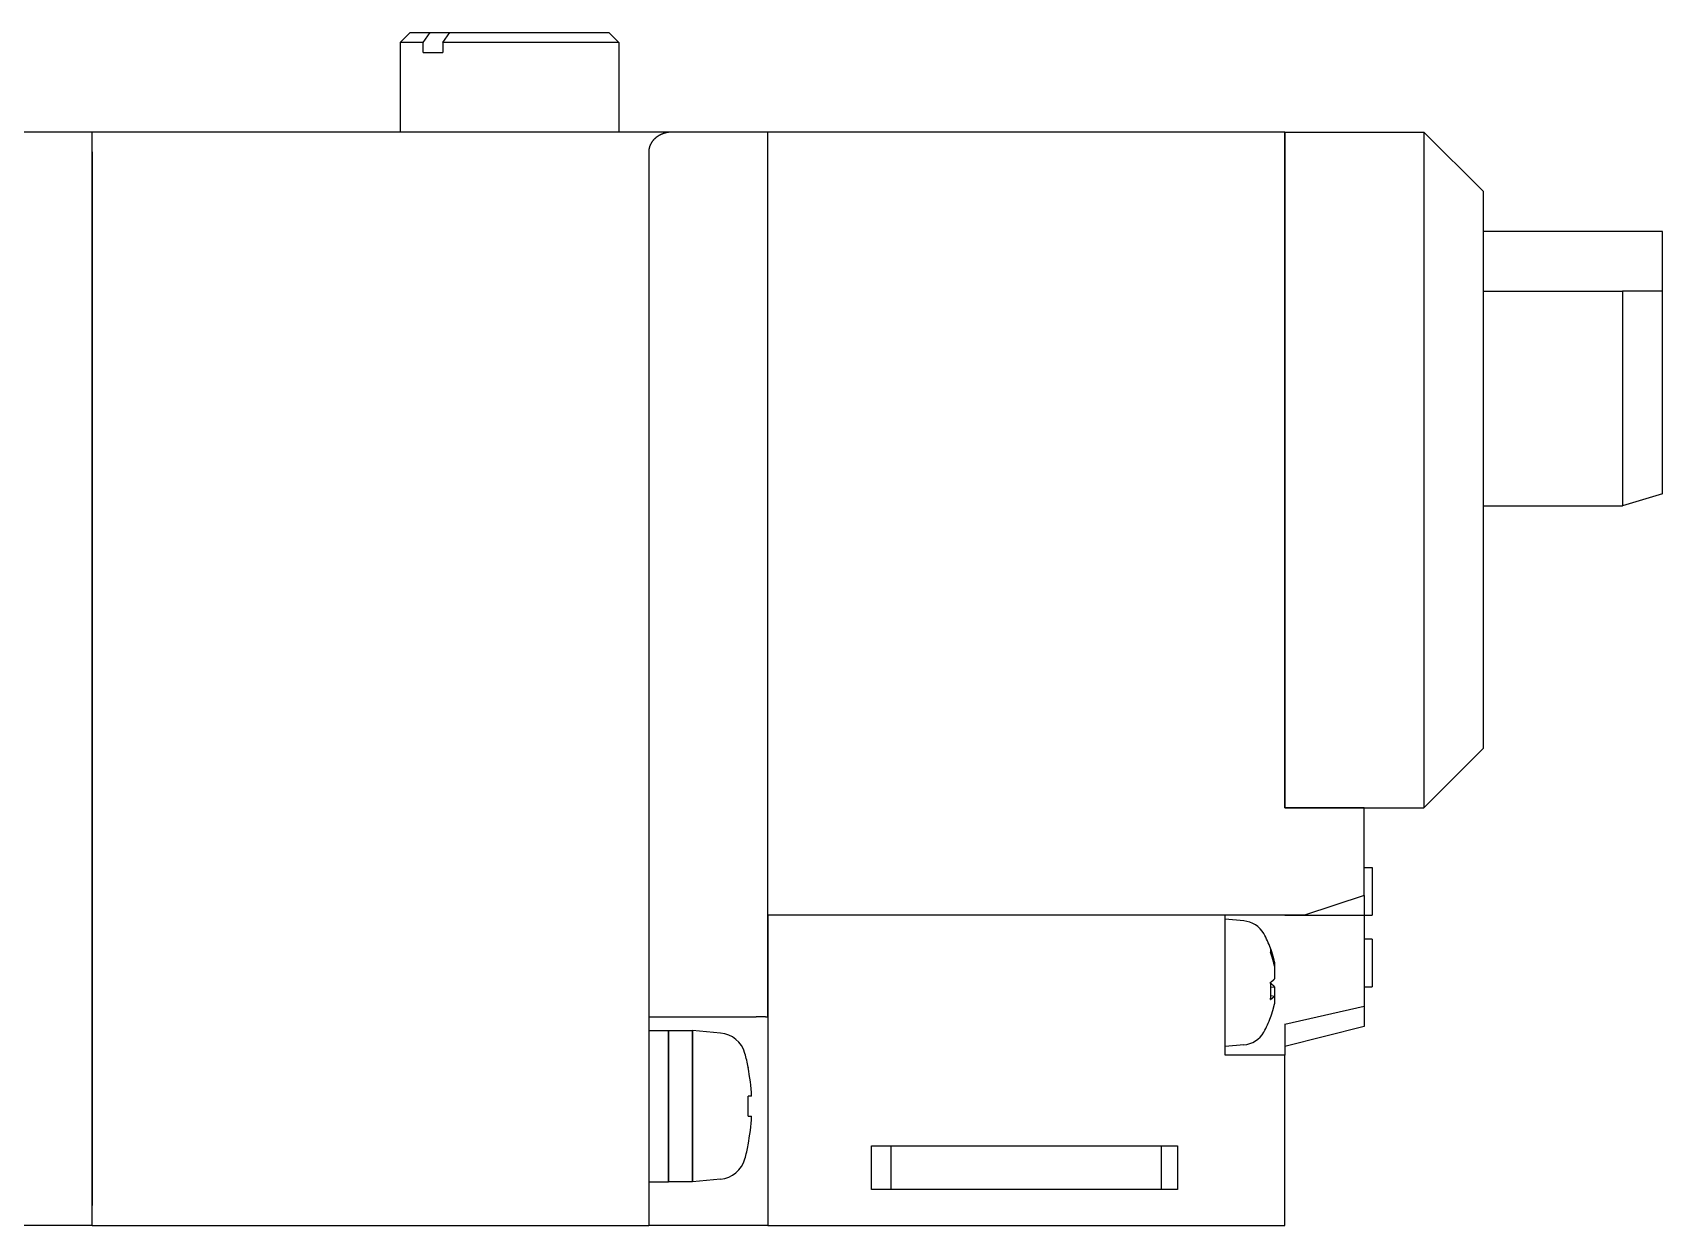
# Model space of a CAD drawing. Extents: x 45 to 224, y 37 to 151.
# Drawn here: x 142.64 to 183.64, y 86.06 to 116.06 of the extents above; entities that cross this region are included whole.
import ezdxf

# ---------------------------------------------------------------- set-up
doc = ezdxf.new("R2010")
doc.units = 0
doc.layers.get('0').update_dxf_attribs({"linetype": 'CONTINUOUS'})

msp = doc.modelspace()

# ---------------------------------------------------------------- linework, layer by layer
at = {"color": 7, "linetype": 'CONTINUOUS'}
for p, q in [((152.137, 116.061), (151.887, 115.811)), ((152.137, 116.061), (152.639, 116.061)), ((152.461, 115.811), (152.639, 116.061)), ((152.639, 116.061), (153.134, 116.061)), ((152.956, 115.811), (153.134, 116.061)), ((153.134, 116.061), (157.137, 116.061)), ((157.137, 116.061), (157.387, 115.811)), ((151.887, 115.811), (151.887, 113.561)), ((152.461, 115.811), (151.887, 115.811)), ((152.461, 115.561), (152.461, 115.811)), ((152.956, 115.811), (152.956, 115.561)), ((157.387, 115.811), (152.956, 115.811)), ((157.387, 115.811), (157.387, 113.561)), ((152.461, 115.561), (152.956, 115.561)), ((144.137, 113.561), (140.137, 113.561)), ((158.737, 113.561), (144.137, 113.561)), ((144.137, 86.061), (144.137, 113.561)), ((161.137, 113.561), (158.737, 113.561)), ((161.137, 91.297), (161.137, 113.561)), ((161.137, 93.861), (161.137, 113.561)), ((174.137, 113.561), (161.137, 113.561)), ((174.137, 113.561), (177.637, 113.561)), ((174.137, 96.561), (174.137, 113.561)), ((174.137, 113.561), (174.137, 96.561)), ((179.137, 112.061), (177.637, 113.561)), ((177.637, 113.561), (177.637, 96.561)), ((144.137, 113.061), (144.137, 86.561)), ((158.137, 113.061), (158.137, 91.311)), ((179.137, 98.061), (179.137, 112.061)), ((183.637, 111.061), (179.137, 111.061)), ((183.637, 109.561), (183.637, 111.061)), ((179.137, 109.561), (182.637, 109.561)), ((182.637, 109.561), (182.637, 104.161)), ((183.637, 109.561), (182.637, 109.561)), ((183.637, 104.461), (183.637, 109.561)), ((179.137, 104.161), (182.637, 104.161)), ((183.637, 104.461), (182.637, 104.161)), ((177.637, 96.561), (179.137, 98.061)), ((176.137, 96.561), (174.137, 96.561)), ((174.137, 96.561), (177.637, 96.561)), ((176.137, 94.361), (176.137, 96.561)), ((176.137, 95.061), (176.337, 95.061)), ((176.337, 95.061), (176.337, 93.861)), ((176.137, 94.361), (174.637, 93.861)), ((176.137, 94.361), (176.137, 93.861)), ((161.137, 93.861), (161.137, 86.061)), ((172.637, 93.861), (161.137, 93.861)), ((174.637, 93.861), (161.137, 93.861)), ((172.637, 90.341), (172.637, 93.861)), ((173.109, 93.72), (172.637, 93.761)), ((174.137, 93.861), (176.137, 93.861)), ((176.137, 93.861), (176.337, 93.861)), ((176.137, 93.861), (176.137, 91.58)), ((176.337, 93.261), (176.137, 93.261)), ((176.337, 93.261), (176.337, 92.061)), ((173.858, 92.675), (173.879, 92.686)), ((173.879, 92.686), (173.879, 92.58)), ((173.879, 92.58), (173.879, 92.262)), ((173.786, 91.841), (173.879, 91.83)), ((173.787, 92.049), (173.879, 92.061)), ((173.879, 92.061), (173.879, 91.83)), ((176.137, 92.061), (176.337, 92.061)), ((173.879, 91.83), (173.879, 91.637)), ((174.138, 91.122), (176.138, 91.574)), ((176.137, 91.58), (176.137, 91.061)), ((158.137, 91.311), (158.137, 86.561)), ((158.137, 91.311), (160.837, 91.311)), ((174.137, 91.127), (174.137, 90.341)), ((176.137, 91.061), (174.137, 90.561)), ((158.137, 90.961), (158.637, 90.961)), ((158.637, 90.961), (159.237, 90.961)), ((158.637, 87.164), (158.637, 90.961)), ((158.637, 90.961), (158.637, 87.161)), ((159.944, 90.899), (159.237, 90.961)), ((159.237, 87.161), (159.237, 90.961)), ((159.237, 90.961), (159.237, 87.164)), ((173.109, 90.603), (172.637, 90.561)), ((174.137, 90.341), (172.637, 90.341)), ((174.137, 86.061), (174.137, 90.341)), ((160.641, 90.038), (160.635, 90.033)), ((160.724, 89.314), (160.635, 89.314)), ((160.635, 88.809), (160.724, 88.809)), ((160.635, 88.09), (160.641, 88.085)), ((163.737, 88.061), (171.437, 88.061)), ((163.737, 86.961), (163.737, 88.061)), ((164.237, 86.961), (164.237, 88.061)), ((171.037, 86.961), (171.037, 88.061)), ((171.437, 88.061), (171.437, 86.961)), ((158.137, 87.161), (158.637, 87.161)), ((158.637, 87.164), (159.237, 87.164)), ((159.944, 87.223), (159.237, 87.161)), ((171.437, 86.961), (163.737, 86.961)), ((158.137, 86.561), (158.137, 86.061)), ((144.137, 86.061), (111.137, 86.061)), ((144.137, 86.061), (158.137, 86.061)), ((161.137, 86.061), (158.137, 86.061)), ((161.137, 86.061), (174.137, 86.061))]:
    msp.add_line(p, q, dxfattribs=at)
for points in [[(158.737, 113.561, 0), (158.73, 113.561, 0), (158.722, 113.561, 0), (158.715, 113.561, 0), (158.708, 113.561, 0), (158.7, 113.56, 0), (158.693, 113.56, 0), (158.686, 113.559, 0), (158.678, 113.559, 0), (158.671, 113.558, 0), (158.664, 113.558, 0), (158.656, 113.557, 0), (158.649, 113.556, 0), (158.642, 113.555, 0), (158.635, 113.554, 0), (158.627, 113.553, 0), (158.62, 113.552, 0), (158.613, 113.55, 0), (158.606, 113.549, 0), (158.598, 113.548, 0), (158.591, 113.546, 0), (158.584, 113.545, 0), (158.577, 113.543, 0), (158.57, 113.542, 0), (158.563, 113.54, 0), (158.556, 113.538, 0), (158.549, 113.536, 0), (158.542, 113.534, 0), (158.535, 113.532, 0), (158.528, 113.53, 0), (158.521, 113.528, 0), (158.514, 113.526, 0), (158.507, 113.523, 0), (158.501, 113.521, 0), (158.494, 113.518, 0), (158.487, 113.516, 0), (158.481, 113.513, 0), (158.474, 113.511, 0), (158.467, 113.508, 0), (158.461, 113.505, 0), (158.454, 113.502, 0), (158.448, 113.499, 0), (158.441, 113.496, 0), (158.435, 113.493, 0), (158.429, 113.49, 0), (158.422, 113.487, 0), (158.416, 113.484, 0), (158.41, 113.48, 0), (158.404, 113.477, 0), (158.398, 113.474, 0), (158.392, 113.47, 0), (158.386, 113.467, 0), (158.38, 113.463, 0), (158.374, 113.459, 0), (158.368, 113.456, 0), (158.362, 113.452, 0), (158.356, 113.448, 0), (158.351, 113.444, 0), (158.345, 113.44, 0), (158.34, 113.436, 0), (158.334, 113.432, 0), (158.329, 113.428, 0), (158.323, 113.423, 0), (158.318, 113.419, 0), (158.313, 113.415, 0), (158.308, 113.411, 0), (158.303, 113.406, 0), (158.298, 113.402, 0), (158.293, 113.397, 0), (158.288, 113.393, 0), (158.283, 113.388, 0), (158.278, 113.383, 0), (158.273, 113.379, 0), (158.269, 113.374, 0), (158.264, 113.369, 0), (158.26, 113.364, 0), (158.255, 113.359, 0), (158.251, 113.354, 0), (158.247, 113.349, 0), (158.242, 113.344, 0), (158.238, 113.339, 0), (158.234, 113.334, 0), (158.23, 113.329, 0), (158.226, 113.324, 0), (158.222, 113.318, 0), (158.219, 113.313, 0), (158.215, 113.308, 0), (158.211, 113.302, 0), (158.208, 113.297, 0), (158.205, 113.292, 0), (158.201, 113.286, 0), (158.198, 113.281, 0), (158.195, 113.275, 0), (158.192, 113.27, 0), (158.189, 113.264, 0), (158.186, 113.258, 0), (158.183, 113.253, 0), (158.18, 113.247, 0), (158.177, 113.241, 0), (158.175, 113.236, 0), (158.172, 113.23, 0), (158.17, 113.224, 0), (158.167, 113.218, 0), (158.165, 113.212, 0), (158.163, 113.206, 0), (158.161, 113.201, 0), (158.159, 113.195, 0), (158.157, 113.189, 0), (158.155, 113.183, 0), (158.153, 113.177, 0), (158.152, 113.171, 0), (158.15, 113.165, 0), (158.149, 113.159, 0), (158.147, 113.153, 0), (158.146, 113.147, 0), (158.145, 113.141, 0), (158.144, 113.135, 0), (158.143, 113.129, 0), (158.142, 113.123, 0), (158.141, 113.116, 0), (158.14, 113.11, 0), (158.139, 113.104, 0), (158.139, 113.098, 0), (158.138, 113.092, 0), (158.138, 113.086, 0), (158.138, 113.08, 0), (158.137, 113.074, 0), (158.137, 113.067, 0), (158.137, 113.061, 0)], [(173.78, 92.927, 0), (173.78, 92.928, 0), (173.781, 92.929, 0), (173.781, 92.93, 0), (173.781, 92.931, 0), (173.781, 92.932, 0), (173.781, 92.933, 0), (173.782, 92.934, 0), (173.782, 92.935, 0), (173.782, 92.936, 0), (173.782, 92.937, 0), (173.783, 92.938, 0), (173.783, 92.939, 0), (173.783, 92.94, 0), (173.783, 92.941, 0), (173.783, 92.942, 0), (173.783, 92.943, 0), (173.784, 92.944, 0), (173.784, 92.945, 0), (173.784, 92.946, 0), (173.784, 92.947, 0), (173.784, 92.948, 0), (173.785, 92.948, 0), (173.785, 92.949, 0), (173.785, 92.95, 0), (173.785, 92.951, 0), (173.785, 92.952, 0), (173.785, 92.953, 0), (173.785, 92.954, 0), (173.786, 92.955, 0), (173.786, 92.956, 0), (173.786, 92.957, 0), (173.786, 92.958, 0), (173.786, 92.959, 0), (173.786, 92.959, 0), (173.786, 92.96, 0), (173.786, 92.961, 0), (173.787, 92.962, 0), (173.787, 92.963, 0), (173.787, 92.964, 0), (173.787, 92.965, 0), (173.787, 92.966, 0), (173.787, 92.966, 0), (173.787, 92.967, 0), (173.787, 92.968, 0), (173.787, 92.969, 0), (173.787, 92.97, 0), (173.787, 92.971, 0), (173.788, 92.972, 0), (173.788, 92.972, 0), (173.788, 92.973, 0), (173.788, 92.974, 0), (173.788, 92.975, 0), (173.788, 92.976, 0), (173.788, 92.977, 0), (173.788, 92.978, 0), (173.788, 92.978, 0), (173.788, 92.979, 0), (173.788, 92.98, 0), (173.788, 92.981, 0), (173.788, 92.982, 0), (173.788, 92.983, 0), (173.788, 92.983, 0), (173.788, 92.984, 0), (173.788, 92.985, 0), (173.788, 92.986, 0), (173.788, 92.987, 0), (173.788, 92.987, 0), (173.788, 92.988, 0), (173.788, 92.989, 0), (173.788, 92.99, 0), (173.788, 92.991, 0), (173.788, 92.991, 0), (173.788, 92.992, 0), (173.788, 92.993, 0), (173.788, 92.994, 0), (173.788, 92.995, 0), (173.788, 92.995, 0), (173.788, 92.996, 0), (173.788, 92.997, 0), (173.788, 92.998, 0), (173.788, 92.998, 0), (173.788, 92.999, 0), (173.788, 93, 0), (173.788, 93.001, 0), (173.788, 93.001, 0), (173.787, 93.002, 0), (173.787, 93.003, 0), (173.787, 93.004, 0), (173.787, 93.004, 0), (173.787, 93.005, 0), (173.787, 93.006, 0), (173.787, 93.006, 0), (173.787, 93.007, 0), (173.787, 93.008, 0), (173.787, 93.009, 0), (173.787, 93.009, 0), (173.786, 93.01, 0), (173.786, 93.011, 0), (173.786, 93.011, 0), (173.786, 93.012, 0), (173.786, 93.013, 0), (173.786, 93.013, 0), (173.786, 93.014, 0), (173.786, 93.015, 0), (173.785, 93.016, 0), (173.785, 93.016, 0), (173.785, 93.017, 0), (173.785, 93.018, 0), (173.785, 93.018, 0), (173.785, 93.019, 0), (173.784, 93.02, 0), (173.784, 93.02, 0), (173.784, 93.021, 0), (173.784, 93.022, 0), (173.784, 93.022, 0), (173.784, 93.023, 0), (173.783, 93.024, 0), (173.783, 93.024, 0), (173.783, 93.025, 0), (173.783, 93.025, 0), (173.783, 93.026, 0), (173.782, 93.027, 0), (173.782, 93.028, 0), (173.782, 93.028, 0), (173.782, 93.029, 0), (173.782, 93.029, 0), (173.781, 93.03, 0), (173.781, 93.031, 0)], [(173.879, 92.58, 0), (173.879, 92.582, 0), (173.878, 92.585, 0), (173.878, 92.588, 0), (173.877, 92.591, 0), (173.877, 92.594, 0), (173.876, 92.596, 0), (173.875, 92.599, 0), (173.875, 92.602, 0), (173.874, 92.605, 0), (173.874, 92.607, 0), (173.873, 92.61, 0), (173.872, 92.613, 0), (173.872, 92.616, 0), (173.871, 92.618, 0), (173.871, 92.621, 0), (173.87, 92.624, 0), (173.869, 92.627, 0), (173.869, 92.629, 0), (173.868, 92.632, 0), (173.867, 92.635, 0), (173.867, 92.638, 0), (173.866, 92.64, 0), (173.866, 92.643, 0), (173.865, 92.646, 0), (173.864, 92.649, 0), (173.864, 92.651, 0), (173.863, 92.654, 0), (173.862, 92.657, 0), (173.862, 92.66, 0), (173.861, 92.662, 0), (173.86, 92.665, 0), (173.86, 92.668, 0), (173.859, 92.671, 0), (173.858, 92.673, 0), (173.858, 92.676, 0), (173.857, 92.679, 0), (173.856, 92.682, 0), (173.856, 92.684, 0), (173.855, 92.687, 0), (173.854, 92.69, 0), (173.853, 92.693, 0), (173.853, 92.695, 0), (173.852, 92.698, 0), (173.851, 92.701, 0), (173.851, 92.704, 0), (173.85, 92.706, 0), (173.849, 92.709, 0), (173.848, 92.712, 0), (173.848, 92.715, 0), (173.847, 92.717, 0), (173.846, 92.72, 0), (173.845, 92.723, 0), (173.845, 92.725, 0), (173.844, 92.728, 0), (173.843, 92.731, 0), (173.843, 92.734, 0), (173.842, 92.736, 0), (173.841, 92.739, 0), (173.84, 92.742, 0), (173.839, 92.744, 0), (173.839, 92.747, 0), (173.838, 92.75, 0), (173.837, 92.753, 0), (173.836, 92.755, 0), (173.836, 92.758, 0), (173.835, 92.761, 0), (173.834, 92.763, 0), (173.833, 92.766, 0), (173.832, 92.769, 0), (173.832, 92.772, 0), (173.831, 92.774, 0), (173.83, 92.777, 0), (173.829, 92.78, 0), (173.828, 92.782, 0), (173.828, 92.785, 0), (173.827, 92.788, 0), (173.826, 92.791, 0), (173.825, 92.793, 0), (173.824, 92.796, 0), (173.824, 92.799, 0), (173.823, 92.801, 0), (173.822, 92.804, 0), (173.821, 92.807, 0), (173.82, 92.809, 0), (173.819, 92.812, 0), (173.819, 92.815, 0), (173.818, 92.818, 0), (173.817, 92.82, 0), (173.816, 92.823, 0), (173.815, 92.826, 0), (173.814, 92.828, 0), (173.813, 92.831, 0), (173.813, 92.834, 0), (173.812, 92.836, 0), (173.811, 92.839, 0), (173.81, 92.842, 0), (173.809, 92.844, 0), (173.808, 92.847, 0), (173.807, 92.85, 0), (173.806, 92.853, 0), (173.805, 92.855, 0), (173.805, 92.858, 0), (173.804, 92.861, 0), (173.803, 92.863, 0), (173.802, 92.866, 0), (173.801, 92.869, 0), (173.8, 92.871, 0), (173.799, 92.874, 0), (173.798, 92.877, 0), (173.797, 92.879, 0), (173.796, 92.882, 0), (173.795, 92.885, 0), (173.794, 92.887, 0), (173.793, 92.89, 0), (173.793, 92.893, 0), (173.792, 92.895, 0), (173.791, 92.898, 0), (173.79, 92.901, 0), (173.789, 92.903, 0), (173.788, 92.906, 0), (173.787, 92.909, 0), (173.786, 92.911, 0), (173.785, 92.914, 0), (173.784, 92.917, 0), (173.783, 92.919, 0), (173.782, 92.922, 0), (173.781, 92.925, 0), (173.78, 92.927, 0)], [(173.879, 92.686, 0), (173.879, 92.689, 0), (173.878, 92.691, 0), (173.878, 92.694, 0), (173.877, 92.697, 0), (173.877, 92.699, 0), (173.876, 92.702, 0), (173.875, 92.705, 0), (173.875, 92.707, 0), (173.874, 92.71, 0), (173.874, 92.713, 0), (173.873, 92.716, 0), (173.873, 92.718, 0), (173.872, 92.721, 0), (173.871, 92.724, 0), (173.871, 92.727, 0), (173.87, 92.729, 0), (173.869, 92.732, 0), (173.869, 92.735, 0), (173.868, 92.737, 0), (173.868, 92.74, 0), (173.867, 92.743, 0), (173.866, 92.746, 0), (173.866, 92.748, 0), (173.865, 92.751, 0), (173.865, 92.754, 0), (173.864, 92.756, 0), (173.863, 92.759, 0), (173.863, 92.762, 0), (173.862, 92.764, 0), (173.861, 92.767, 0), (173.861, 92.77, 0), (173.86, 92.772, 0), (173.859, 92.775, 0), (173.859, 92.778, 0), (173.858, 92.781, 0), (173.857, 92.783, 0), (173.857, 92.786, 0), (173.856, 92.789, 0), (173.855, 92.791, 0), (173.855, 92.794, 0), (173.854, 92.797, 0), (173.853, 92.799, 0), (173.853, 92.802, 0), (173.852, 92.805, 0), (173.851, 92.807, 0), (173.85, 92.81, 0), (173.85, 92.813, 0), (173.849, 92.816, 0), (173.848, 92.818, 0), (173.848, 92.821, 0), (173.847, 92.824, 0), (173.846, 92.826, 0), (173.845, 92.829, 0), (173.845, 92.832, 0), (173.844, 92.834, 0), (173.843, 92.837, 0), (173.843, 92.84, 0), (173.842, 92.842, 0), (173.841, 92.845, 0), (173.84, 92.848, 0), (173.84, 92.85, 0), (173.839, 92.853, 0), (173.838, 92.856, 0), (173.837, 92.858, 0), (173.837, 92.861, 0), (173.836, 92.864, 0), (173.835, 92.866, 0), (173.834, 92.869, 0), (173.833, 92.872, 0), (173.833, 92.874, 0), (173.832, 92.877, 0), (173.831, 92.88, 0), (173.83, 92.882, 0), (173.83, 92.885, 0), (173.829, 92.888, 0), (173.828, 92.89, 0), (173.827, 92.893, 0), (173.826, 92.896, 0), (173.826, 92.898, 0), (173.825, 92.901, 0), (173.824, 92.904, 0), (173.823, 92.906, 0), (173.822, 92.909, 0), (173.821, 92.912, 0), (173.821, 92.914, 0), (173.82, 92.917, 0), (173.819, 92.92, 0), (173.818, 92.922, 0), (173.817, 92.925, 0), (173.816, 92.927, 0), (173.816, 92.93, 0), (173.815, 92.933, 0), (173.814, 92.936, 0), (173.813, 92.938, 0), (173.812, 92.941, 0), (173.811, 92.943, 0), (173.81, 92.946, 0), (173.81, 92.949, 0), (173.809, 92.951, 0), (173.808, 92.954, 0), (173.807, 92.957, 0), (173.806, 92.959, 0), (173.805, 92.962, 0), (173.804, 92.965, 0), (173.803, 92.967, 0), (173.803, 92.97, 0), (173.802, 92.972, 0), (173.801, 92.975, 0), (173.8, 92.978, 0), (173.799, 92.98, 0), (173.798, 92.983, 0), (173.797, 92.986, 0), (173.796, 92.988, 0), (173.795, 92.991, 0), (173.794, 92.993, 0), (173.794, 92.996, 0), (173.793, 92.999, 0), (173.792, 93.001, 0), (173.791, 93.004, 0), (173.79, 93.007, 0), (173.789, 93.009, 0), (173.788, 93.012, 0), (173.787, 93.014, 0), (173.786, 93.017, 0), (173.785, 93.02, 0), (173.784, 93.022, 0), (173.783, 93.025, 0), (173.782, 93.027, 0)], [(173.78, 92.176, 0), (173.781, 92.177, 0), (173.782, 92.178, 0), (173.783, 92.178, 0), (173.784, 92.179, 0), (173.785, 92.18, 0), (173.786, 92.18, 0), (173.787, 92.181, 0), (173.788, 92.182, 0), (173.789, 92.182, 0), (173.79, 92.183, 0), (173.791, 92.184, 0), (173.792, 92.184, 0), (173.793, 92.185, 0), (173.793, 92.186, 0), (173.794, 92.186, 0), (173.795, 92.187, 0), (173.796, 92.188, 0), (173.797, 92.188, 0), (173.798, 92.189, 0), (173.799, 92.189, 0), (173.8, 92.19, 0), (173.801, 92.191, 0), (173.802, 92.192, 0), (173.803, 92.192, 0), (173.804, 92.193, 0), (173.805, 92.194, 0), (173.805, 92.194, 0), (173.806, 92.195, 0), (173.807, 92.195, 0), (173.808, 92.196, 0), (173.809, 92.197, 0), (173.81, 92.197, 0), (173.811, 92.198, 0), (173.812, 92.199, 0), (173.813, 92.199, 0), (173.813, 92.2, 0), (173.814, 92.201, 0), (173.815, 92.201, 0), (173.816, 92.202, 0), (173.817, 92.203, 0), (173.818, 92.203, 0), (173.819, 92.204, 0), (173.819, 92.205, 0), (173.82, 92.205, 0), (173.821, 92.206, 0), (173.822, 92.207, 0), (173.823, 92.207, 0), (173.824, 92.208, 0), (173.824, 92.209, 0), (173.825, 92.209, 0), (173.826, 92.21, 0), (173.827, 92.211, 0), (173.828, 92.211, 0), (173.828, 92.212, 0), (173.829, 92.213, 0), (173.83, 92.213, 0), (173.831, 92.214, 0), (173.832, 92.215, 0), (173.832, 92.215, 0), (173.833, 92.216, 0), (173.834, 92.217, 0), (173.835, 92.217, 0), (173.836, 92.218, 0), (173.836, 92.219, 0), (173.837, 92.219, 0), (173.838, 92.22, 0), (173.839, 92.221, 0), (173.839, 92.221, 0), (173.84, 92.222, 0), (173.841, 92.223, 0), (173.842, 92.223, 0), (173.843, 92.224, 0), (173.843, 92.225, 0), (173.844, 92.225, 0), (173.845, 92.226, 0), (173.845, 92.227, 0), (173.846, 92.227, 0), (173.847, 92.228, 0), (173.848, 92.229, 0), (173.848, 92.229, 0), (173.849, 92.23, 0), (173.85, 92.231, 0), (173.851, 92.231, 0), (173.851, 92.232, 0), (173.852, 92.233, 0), (173.853, 92.233, 0), (173.853, 92.234, 0), (173.854, 92.235, 0), (173.855, 92.235, 0), (173.856, 92.236, 0), (173.856, 92.237, 0), (173.857, 92.237, 0), (173.858, 92.238, 0), (173.858, 92.239, 0), (173.859, 92.239, 0), (173.86, 92.24, 0), (173.86, 92.241, 0), (173.861, 92.241, 0), (173.862, 92.242, 0), (173.862, 92.243, 0), (173.863, 92.243, 0), (173.864, 92.244, 0), (173.864, 92.245, 0), (173.865, 92.246, 0), (173.866, 92.246, 0), (173.866, 92.247, 0), (173.867, 92.248, 0), (173.867, 92.248, 0), (173.868, 92.249, 0), (173.869, 92.249, 0), (173.869, 92.25, 0), (173.87, 92.251, 0), (173.871, 92.252, 0), (173.871, 92.252, 0), (173.872, 92.253, 0), (173.872, 92.254, 0), (173.873, 92.254, 0), (173.874, 92.255, 0), (173.874, 92.256, 0), (173.875, 92.256, 0), (173.875, 92.257, 0), (173.876, 92.258, 0), (173.877, 92.258, 0), (173.877, 92.259, 0), (173.878, 92.26, 0), (173.878, 92.26, 0), (173.879, 92.261, 0), (173.879, 92.262, 0)], [(173.78, 91.744, 0), (173.78, 91.748, 0), (173.781, 91.751, 0), (173.781, 91.754, 0), (173.781, 91.757, 0), (173.781, 91.761, 0), (173.781, 91.764, 0), (173.782, 91.767, 0), (173.782, 91.771, 0), (173.782, 91.774, 0), (173.782, 91.778, 0), (173.783, 91.781, 0), (173.783, 91.784, 0), (173.783, 91.787, 0), (173.783, 91.791, 0), (173.783, 91.794, 0), (173.784, 91.797, 0), (173.784, 91.801, 0), (173.784, 91.804, 0), (173.784, 91.808, 0), (173.784, 91.811, 0), (173.785, 91.814, 0), (173.785, 91.817, 0), (173.785, 91.821, 0), (173.785, 91.824, 0), (173.785, 91.828, 0), (173.785, 91.831, 0), (173.785, 91.834, 0), (173.786, 91.838, 0), (173.786, 91.841, 0), (173.786, 91.844, 0), (173.786, 91.848, 0), (173.786, 91.851, 0), (173.786, 91.854, 0), (173.786, 91.858, 0), (173.787, 91.861, 0), (173.787, 91.864, 0), (173.787, 91.868, 0), (173.787, 91.871, 0), (173.787, 91.874, 0), (173.787, 91.878, 0), (173.787, 91.881, 0), (173.787, 91.885, 0), (173.787, 91.888, 0), (173.787, 91.891, 0), (173.787, 91.895, 0), (173.788, 91.898, 0), (173.788, 91.901, 0), (173.788, 91.905, 0), (173.788, 91.908, 0), (173.788, 91.912, 0), (173.788, 91.915, 0), (173.788, 91.918, 0), (173.788, 91.922, 0), (173.788, 91.925, 0), (173.788, 91.928, 0), (173.788, 91.932, 0), (173.788, 91.935, 0), (173.788, 91.939, 0), (173.788, 91.942, 0), (173.788, 91.945, 0), (173.788, 91.949, 0), (173.788, 91.952, 0), (173.788, 91.955, 0), (173.788, 91.959, 0), (173.788, 91.962, 0), (173.788, 91.966, 0), (173.788, 91.969, 0), (173.788, 91.972, 0), (173.788, 91.976, 0), (173.788, 91.979, 0), (173.788, 91.982, 0), (173.788, 91.986, 0), (173.788, 91.989, 0), (173.788, 91.993, 0), (173.788, 91.996, 0), (173.788, 91.999, 0), (173.788, 92.003, 0), (173.788, 92.006, 0), (173.788, 92.01, 0), (173.788, 92.013, 0), (173.788, 92.016, 0), (173.788, 92.02, 0), (173.787, 92.023, 0), (173.787, 92.026, 0), (173.787, 92.03, 0), (173.787, 92.033, 0), (173.787, 92.037, 0), (173.787, 92.04, 0), (173.787, 92.043, 0), (173.787, 92.047, 0), (173.787, 92.05, 0), (173.787, 92.054, 0), (173.787, 92.057, 0), (173.786, 92.061, 0), (173.786, 92.064, 0), (173.786, 92.067, 0), (173.786, 92.071, 0), (173.786, 92.074, 0), (173.786, 92.078, 0), (173.786, 92.081, 0), (173.785, 92.084, 0), (173.785, 92.088, 0), (173.785, 92.091, 0), (173.785, 92.094, 0), (173.785, 92.098, 0), (173.785, 92.101, 0), (173.785, 92.105, 0), (173.784, 92.108, 0), (173.784, 92.112, 0), (173.784, 92.115, 0), (173.784, 92.118, 0), (173.784, 92.122, 0), (173.783, 92.125, 0), (173.783, 92.129, 0), (173.783, 92.132, 0), (173.783, 92.135, 0), (173.783, 92.139, 0), (173.782, 92.142, 0), (173.782, 92.146, 0), (173.782, 92.149, 0), (173.782, 92.153, 0), (173.781, 92.156, 0), (173.781, 92.159, 0), (173.781, 92.163, 0), (173.781, 92.166, 0), (173.781, 92.17, 0), (173.78, 92.173, 0), (173.78, 92.176, 0)], [(173.781, 92.161, 0), (173.781, 92.162, 0), (173.781, 92.162, 0), (173.781, 92.162, 0), (173.781, 92.162, 0), (173.781, 92.162, 0), (173.781, 92.162, 0), (173.781, 92.162, 0), (173.781, 92.162, 0), (173.781, 92.162, 0), (173.781, 92.163, 0), (173.781, 92.163, 0), (173.781, 92.163, 0), (173.781, 92.163, 0), (173.781, 92.163, 0), (173.781, 92.163, 0), (173.781, 92.163, 0), (173.781, 92.163, 0), (173.781, 92.164, 0), (173.781, 92.164, 0), (173.781, 92.164, 0), (173.781, 92.164, 0), (173.781, 92.164, 0), (173.781, 92.164, 0), (173.781, 92.164, 0), (173.781, 92.165, 0), (173.781, 92.165, 0), (173.781, 92.165, 0), (173.781, 92.165, 0), (173.781, 92.165, 0), (173.781, 92.165, 0), (173.781, 92.165, 0), (173.781, 92.165, 0), (173.781, 92.166, 0), (173.781, 92.166, 0), (173.781, 92.166, 0), (173.781, 92.166, 0), (173.781, 92.166, 0), (173.781, 92.166, 0), (173.781, 92.166, 0), (173.781, 92.166, 0), (173.781, 92.167, 0), (173.781, 92.167, 0), (173.782, 92.167, 0), (173.782, 92.167, 0), (173.782, 92.167, 0), (173.782, 92.167, 0), (173.782, 92.167, 0), (173.782, 92.168, 0), (173.782, 92.168, 0), (173.782, 92.168, 0), (173.782, 92.168, 0), (173.782, 92.168, 0), (173.782, 92.168, 0), (173.782, 92.168, 0), (173.782, 92.168, 0), (173.782, 92.169, 0), (173.782, 92.169, 0), (173.782, 92.169, 0), (173.782, 92.169, 0), (173.782, 92.169, 0), (173.782, 92.169, 0), (173.782, 92.169, 0), (173.782, 92.169, 0), (173.782, 92.17, 0), (173.782, 92.17, 0), (173.782, 92.17, 0), (173.782, 92.17, 0), (173.782, 92.17, 0), (173.782, 92.17, 0), (173.782, 92.17, 0), (173.782, 92.171, 0), (173.782, 92.171, 0), (173.782, 92.171, 0), (173.782, 92.171, 0), (173.782, 92.171, 0), (173.782, 92.171, 0), (173.782, 92.171, 0), (173.782, 92.171, 0), (173.782, 92.171, 0), (173.782, 92.172, 0), (173.782, 92.172, 0), (173.782, 92.172, 0), (173.782, 92.172, 0), (173.782, 92.172, 0), (173.782, 92.172, 0), (173.782, 92.172, 0), (173.782, 92.173, 0), (173.782, 92.173, 0), (173.782, 92.173, 0), (173.782, 92.173, 0), (173.782, 92.173, 0), (173.782, 92.173, 0), (173.782, 92.173, 0), (173.782, 92.174, 0), (173.782, 92.174, 0), (173.782, 92.174, 0), (173.782, 92.174, 0), (173.782, 92.174, 0), (173.782, 92.174, 0), (173.782, 92.174, 0), (173.782, 92.174, 0), (173.782, 92.174, 0), (173.782, 92.175, 0), (173.782, 92.175, 0), (173.782, 92.175, 0), (173.782, 92.175, 0), (173.782, 92.175, 0), (173.782, 92.175, 0), (173.782, 92.175, 0), (173.782, 92.176, 0), (173.782, 92.176, 0), (173.782, 92.176, 0), (173.782, 92.176, 0), (173.782, 92.176, 0), (173.782, 92.176, 0), (173.782, 92.176, 0), (173.782, 92.177, 0), (173.782, 92.177, 0), (173.782, 92.177, 0), (173.782, 92.177, 0), (173.782, 92.177, 0), (173.782, 92.177, 0), (173.782, 92.177, 0), (173.782, 92.177, 0), (173.782, 92.177, 0), (173.782, 92.178, 0), (173.782, 92.178, 0), (173.782, 92.178, 0)], [(173.879, 92.061, 0), (173.879, 92.062, 0), (173.878, 92.062, 0), (173.878, 92.063, 0), (173.877, 92.064, 0), (173.877, 92.064, 0), (173.876, 92.065, 0), (173.875, 92.066, 0), (173.875, 92.066, 0), (173.874, 92.067, 0), (173.874, 92.068, 0), (173.873, 92.068, 0), (173.873, 92.069, 0), (173.872, 92.07, 0), (173.871, 92.07, 0), (173.871, 92.071, 0), (173.87, 92.072, 0), (173.869, 92.072, 0), (173.869, 92.073, 0), (173.868, 92.074, 0), (173.868, 92.074, 0), (173.867, 92.075, 0), (173.866, 92.076, 0), (173.866, 92.076, 0), (173.865, 92.077, 0), (173.865, 92.078, 0), (173.864, 92.078, 0), (173.863, 92.079, 0), (173.863, 92.08, 0), (173.862, 92.08, 0), (173.861, 92.081, 0), (173.861, 92.082, 0), (173.86, 92.082, 0), (173.859, 92.083, 0), (173.859, 92.084, 0), (173.858, 92.084, 0), (173.857, 92.085, 0), (173.857, 92.085, 0), (173.856, 92.086, 0), (173.855, 92.087, 0), (173.855, 92.088, 0), (173.854, 92.088, 0), (173.853, 92.089, 0), (173.853, 92.09, 0), (173.852, 92.09, 0), (173.851, 92.091, 0), (173.85, 92.091, 0), (173.85, 92.092, 0), (173.849, 92.093, 0), (173.848, 92.093, 0), (173.848, 92.094, 0), (173.847, 92.095, 0), (173.846, 92.095, 0), (173.845, 92.096, 0), (173.845, 92.097, 0), (173.844, 92.097, 0), (173.843, 92.098, 0), (173.843, 92.099, 0), (173.842, 92.099, 0), (173.841, 92.1, 0), (173.84, 92.101, 0), (173.84, 92.101, 0), (173.839, 92.102, 0), (173.838, 92.103, 0), (173.837, 92.103, 0), (173.837, 92.104, 0), (173.836, 92.105, 0), (173.835, 92.105, 0), (173.834, 92.106, 0), (173.833, 92.107, 0), (173.833, 92.107, 0), (173.832, 92.108, 0), (173.831, 92.109, 0), (173.83, 92.109, 0), (173.83, 92.11, 0), (173.829, 92.111, 0), (173.828, 92.111, 0), (173.827, 92.112, 0), (173.826, 92.112, 0), (173.826, 92.113, 0), (173.825, 92.114, 0), (173.824, 92.114, 0), (173.823, 92.115, 0), (173.822, 92.116, 0), (173.821, 92.116, 0), (173.821, 92.117, 0), (173.82, 92.118, 0), (173.819, 92.118, 0), (173.818, 92.119, 0), (173.817, 92.12, 0), (173.816, 92.12, 0), (173.816, 92.121, 0), (173.815, 92.122, 0), (173.814, 92.122, 0), (173.813, 92.123, 0), (173.812, 92.124, 0), (173.811, 92.124, 0), (173.81, 92.125, 0), (173.81, 92.125, 0), (173.809, 92.126, 0), (173.808, 92.127, 0), (173.807, 92.127, 0), (173.806, 92.128, 0), (173.805, 92.129, 0), (173.804, 92.129, 0), (173.803, 92.13, 0), (173.803, 92.131, 0), (173.802, 92.131, 0), (173.801, 92.132, 0), (173.8, 92.133, 0), (173.799, 92.133, 0), (173.798, 92.134, 0), (173.797, 92.135, 0), (173.796, 92.135, 0), (173.795, 92.136, 0), (173.794, 92.136, 0), (173.794, 92.137, 0), (173.793, 92.138, 0), (173.792, 92.138, 0), (173.791, 92.139, 0), (173.79, 92.14, 0), (173.789, 92.14, 0), (173.788, 92.141, 0), (173.787, 92.142, 0), (173.786, 92.142, 0), (173.785, 92.143, 0), (173.784, 92.144, 0), (173.783, 92.144, 0), (173.782, 92.145, 0)], [(173.78, 91.744, 0), (173.781, 91.745, 0), (173.782, 91.746, 0), (173.783, 91.746, 0), (173.784, 91.747, 0), (173.785, 91.748, 0), (173.786, 91.748, 0), (173.787, 91.749, 0), (173.788, 91.749, 0), (173.789, 91.75, 0), (173.79, 91.751, 0), (173.791, 91.751, 0), (173.792, 91.752, 0), (173.793, 91.753, 0), (173.793, 91.753, 0), (173.794, 91.754, 0), (173.795, 91.755, 0), (173.796, 91.755, 0), (173.797, 91.756, 0), (173.798, 91.757, 0), (173.799, 91.757, 0), (173.8, 91.758, 0), (173.801, 91.759, 0), (173.802, 91.759, 0), (173.803, 91.76, 0), (173.804, 91.761, 0), (173.805, 91.761, 0), (173.805, 91.762, 0), (173.806, 91.763, 0), (173.807, 91.763, 0), (173.808, 91.764, 0), (173.809, 91.765, 0), (173.81, 91.765, 0), (173.811, 91.766, 0), (173.812, 91.766, 0), (173.813, 91.767, 0), (173.813, 91.768, 0), (173.814, 91.769, 0), (173.815, 91.769, 0), (173.816, 91.77, 0), (173.817, 91.77, 0), (173.818, 91.771, 0), (173.819, 91.772, 0), (173.819, 91.772, 0), (173.82, 91.773, 0), (173.821, 91.774, 0), (173.822, 91.775, 0), (173.823, 91.775, 0), (173.824, 91.776, 0), (173.824, 91.776, 0), (173.825, 91.777, 0), (173.826, 91.778, 0), (173.827, 91.778, 0), (173.828, 91.779, 0), (173.828, 91.78, 0), (173.829, 91.781, 0), (173.83, 91.781, 0), (173.831, 91.782, 0), (173.832, 91.782, 0), (173.832, 91.783, 0), (173.833, 91.784, 0), (173.834, 91.784, 0), (173.835, 91.785, 0), (173.836, 91.786, 0), (173.836, 91.787, 0), (173.837, 91.787, 0), (173.838, 91.788, 0), (173.839, 91.788, 0), (173.839, 91.789, 0), (173.84, 91.79, 0), (173.841, 91.79, 0), (173.842, 91.791, 0), (173.843, 91.792, 0), (173.843, 91.793, 0), (173.844, 91.793, 0), (173.845, 91.794, 0), (173.845, 91.794, 0), (173.846, 91.795, 0), (173.847, 91.796, 0), (173.848, 91.796, 0), (173.848, 91.797, 0), (173.849, 91.798, 0), (173.85, 91.799, 0), (173.851, 91.799, 0), (173.851, 91.8, 0), (173.852, 91.8, 0), (173.853, 91.801, 0), (173.853, 91.802, 0), (173.854, 91.802, 0), (173.855, 91.803, 0), (173.856, 91.804, 0), (173.856, 91.805, 0), (173.857, 91.805, 0), (173.858, 91.806, 0), (173.858, 91.807, 0), (173.859, 91.807, 0), (173.86, 91.808, 0), (173.86, 91.809, 0), (173.861, 91.809, 0), (173.862, 91.81, 0), (173.862, 91.811, 0), (173.863, 91.811, 0), (173.864, 91.812, 0), (173.864, 91.813, 0), (173.865, 91.813, 0), (173.866, 91.814, 0), (173.866, 91.815, 0), (173.867, 91.815, 0), (173.867, 91.816, 0), (173.868, 91.817, 0), (173.869, 91.817, 0), (173.869, 91.818, 0), (173.87, 91.819, 0), (173.871, 91.819, 0), (173.871, 91.82, 0), (173.872, 91.821, 0), (173.872, 91.821, 0), (173.873, 91.822, 0), (173.874, 91.823, 0), (173.874, 91.823, 0), (173.875, 91.824, 0), (173.875, 91.825, 0), (173.876, 91.826, 0), (173.877, 91.826, 0), (173.877, 91.827, 0), (173.878, 91.828, 0), (173.878, 91.828, 0), (173.879, 91.829, 0), (173.879, 91.829, 0)], [(173.78, 91.289, 0), (173.781, 91.292, 0), (173.782, 91.295, 0), (173.783, 91.297, 0), (173.784, 91.3, 0), (173.785, 91.303, 0), (173.786, 91.305, 0), (173.787, 91.308, 0), (173.788, 91.311, 0), (173.789, 91.313, 0), (173.79, 91.316, 0), (173.791, 91.319, 0), (173.792, 91.321, 0), (173.793, 91.324, 0), (173.793, 91.327, 0), (173.794, 91.329, 0), (173.795, 91.332, 0), (173.796, 91.335, 0), (173.797, 91.337, 0), (173.798, 91.34, 0), (173.799, 91.343, 0), (173.8, 91.345, 0), (173.801, 91.348, 0), (173.802, 91.351, 0), (173.803, 91.353, 0), (173.804, 91.356, 0), (173.805, 91.359, 0), (173.805, 91.361, 0), (173.806, 91.364, 0), (173.807, 91.367, 0), (173.808, 91.369, 0), (173.809, 91.372, 0), (173.81, 91.375, 0), (173.811, 91.377, 0), (173.812, 91.38, 0), (173.813, 91.383, 0), (173.813, 91.385, 0), (173.814, 91.388, 0), (173.815, 91.391, 0), (173.816, 91.394, 0), (173.817, 91.396, 0), (173.818, 91.399, 0), (173.819, 91.402, 0), (173.819, 91.404, 0), (173.82, 91.407, 0), (173.821, 91.41, 0), (173.822, 91.412, 0), (173.823, 91.415, 0), (173.824, 91.418, 0), (173.824, 91.421, 0), (173.825, 91.423, 0), (173.826, 91.426, 0), (173.827, 91.429, 0), (173.828, 91.431, 0), (173.828, 91.434, 0), (173.829, 91.437, 0), (173.83, 91.44, 0), (173.831, 91.442, 0), (173.832, 91.445, 0), (173.832, 91.448, 0), (173.833, 91.45, 0), (173.834, 91.453, 0), (173.835, 91.456, 0), (173.836, 91.459, 0), (173.836, 91.461, 0), (173.837, 91.464, 0), (173.838, 91.467, 0), (173.839, 91.469, 0), (173.839, 91.472, 0), (173.84, 91.475, 0), (173.841, 91.478, 0), (173.842, 91.48, 0), (173.843, 91.483, 0), (173.843, 91.486, 0), (173.844, 91.489, 0), (173.845, 91.491, 0), (173.845, 91.494, 0), (173.846, 91.497, 0), (173.847, 91.499, 0), (173.848, 91.502, 0), (173.848, 91.505, 0), (173.849, 91.508, 0), (173.85, 91.51, 0), (173.851, 91.513, 0), (173.851, 91.516, 0), (173.852, 91.519, 0), (173.853, 91.521, 0), (173.853, 91.524, 0), (173.854, 91.527, 0), (173.855, 91.529, 0), (173.856, 91.532, 0), (173.856, 91.535, 0), (173.857, 91.538, 0), (173.858, 91.54, 0), (173.858, 91.543, 0), (173.859, 91.546, 0), (173.86, 91.549, 0), (173.86, 91.551, 0), (173.861, 91.554, 0), (173.862, 91.557, 0), (173.862, 91.56, 0), (173.863, 91.562, 0), (173.864, 91.565, 0), (173.864, 91.568, 0), (173.865, 91.571, 0), (173.866, 91.573, 0), (173.866, 91.576, 0), (173.867, 91.579, 0), (173.867, 91.582, 0), (173.868, 91.584, 0), (173.869, 91.587, 0), (173.869, 91.59, 0), (173.87, 91.593, 0), (173.871, 91.595, 0), (173.871, 91.598, 0), (173.872, 91.601, 0), (173.872, 91.604, 0), (173.873, 91.606, 0), (173.874, 91.609, 0), (173.874, 91.612, 0), (173.875, 91.615, 0), (173.875, 91.618, 0), (173.876, 91.62, 0), (173.877, 91.623, 0), (173.877, 91.626, 0), (173.878, 91.629, 0), (173.878, 91.631, 0), (173.879, 91.634, 0), (173.879, 91.637, 0)], [(161.137, 91.297, 0), (161.135, 91.298, 0), (161.132, 91.298, 0), (161.13, 91.298, 0), (161.128, 91.298, 0), (161.125, 91.299, 0), (161.123, 91.299, 0), (161.121, 91.299, 0), (161.118, 91.299, 0), (161.116, 91.299, 0), (161.114, 91.299, 0), (161.111, 91.3, 0), (161.109, 91.3, 0), (161.107, 91.3, 0), (161.104, 91.3, 0), (161.102, 91.3, 0), (161.1, 91.301, 0), (161.097, 91.301, 0), (161.095, 91.301, 0), (161.093, 91.301, 0), (161.09, 91.301, 0), (161.088, 91.302, 0), (161.086, 91.302, 0), (161.083, 91.302, 0), (161.081, 91.302, 0), (161.079, 91.302, 0), (161.076, 91.302, 0), (161.074, 91.303, 0), (161.072, 91.303, 0), (161.069, 91.303, 0), (161.067, 91.303, 0), (161.065, 91.303, 0), (161.062, 91.303, 0), (161.06, 91.304, 0), (161.058, 91.304, 0), (161.055, 91.304, 0), (161.053, 91.304, 0), (161.051, 91.304, 0), (161.048, 91.304, 0), (161.046, 91.305, 0), (161.044, 91.305, 0), (161.041, 91.305, 0), (161.039, 91.305, 0), (161.037, 91.305, 0), (161.034, 91.305, 0), (161.032, 91.305, 0), (161.03, 91.306, 0), (161.027, 91.306, 0), (161.025, 91.306, 0), (161.023, 91.306, 0), (161.02, 91.306, 0), (161.018, 91.306, 0), (161.015, 91.306, 0), (161.013, 91.306, 0), (161.011, 91.307, 0), (161.008, 91.307, 0), (161.006, 91.307, 0), (161.004, 91.307, 0), (161.001, 91.307, 0), (160.999, 91.307, 0), (160.997, 91.307, 0), (160.994, 91.308, 0), (160.992, 91.308, 0), (160.99, 91.308, 0), (160.987, 91.308, 0), (160.985, 91.308, 0), (160.983, 91.308, 0), (160.98, 91.308, 0), (160.978, 91.308, 0), (160.976, 91.308, 0), (160.973, 91.308, 0), (160.971, 91.309, 0), (160.969, 91.309, 0), (160.966, 91.309, 0), (160.964, 91.309, 0), (160.962, 91.309, 0), (160.959, 91.309, 0), (160.957, 91.309, 0), (160.955, 91.309, 0), (160.952, 91.309, 0), (160.95, 91.309, 0), (160.947, 91.309, 0), (160.945, 91.309, 0), (160.943, 91.31, 0), (160.94, 91.31, 0), (160.938, 91.31, 0), (160.936, 91.31, 0), (160.933, 91.31, 0), (160.931, 91.31, 0), (160.929, 91.31, 0), (160.926, 91.31, 0), (160.924, 91.31, 0), (160.922, 91.31, 0), (160.919, 91.31, 0), (160.917, 91.31, 0), (160.915, 91.31, 0), (160.912, 91.311, 0), (160.91, 91.311, 0), (160.908, 91.311, 0), (160.905, 91.311, 0), (160.903, 91.311, 0), (160.901, 91.311, 0), (160.898, 91.311, 0), (160.896, 91.311, 0), (160.893, 91.311, 0), (160.891, 91.311, 0), (160.889, 91.311, 0), (160.886, 91.311, 0), (160.884, 91.311, 0), (160.882, 91.311, 0), (160.879, 91.311, 0), (160.877, 91.311, 0), (160.875, 91.311, 0), (160.872, 91.311, 0), (160.87, 91.311, 0), (160.868, 91.311, 0), (160.865, 91.311, 0), (160.863, 91.311, 0), (160.861, 91.311, 0), (160.858, 91.311, 0), (160.856, 91.311, 0), (160.854, 91.311, 0), (160.851, 91.311, 0), (160.849, 91.311, 0), (160.847, 91.311, 0), (160.844, 91.311, 0), (160.842, 91.311, 0), (160.839, 91.311, 0), (160.837, 91.311, 0)], [(173.78, 91.289, 0), (173.78, 91.289, 0), (173.78, 91.289, 0), (173.78, 91.289, 0), (173.78, 91.29, 0), (173.78, 91.29, 0), (173.78, 91.29, 0), (173.78, 91.29, 0), (173.78, 91.29, 0), (173.78, 91.29, 0), (173.78, 91.29, 0), (173.78, 91.29, 0), (173.78, 91.29, 0), (173.78, 91.29, 0), (173.78, 91.29, 0), (173.78, 91.29, 0), (173.78, 91.29, 0), (173.78, 91.29, 0), (173.78, 91.29, 0), (173.78, 91.29, 0), (173.78, 91.29, 0), (173.78, 91.29, 0), (173.78, 91.29, 0), (173.78, 91.29, 0), (173.781, 91.29, 0), (173.781, 91.29, 0), (173.781, 91.291, 0), (173.781, 91.291, 0), (173.781, 91.291, 0), (173.781, 91.291, 0), (173.781, 91.291, 0), (173.781, 91.291, 0), (173.781, 91.291, 0), (173.781, 91.291, 0), (173.781, 91.291, 0), (173.781, 91.291, 0), (173.781, 91.291, 0), (173.781, 91.291, 0), (173.781, 91.291, 0), (173.781, 91.291, 0), (173.781, 91.291, 0), (173.781, 91.291, 0), (173.781, 91.291, 0), (173.781, 91.291, 0), (173.781, 91.291, 0), (173.781, 91.291, 0), (173.781, 91.292, 0), (173.781, 91.292, 0), (173.781, 91.292, 0), (173.781, 91.292, 0), (173.781, 91.292, 0), (173.781, 91.292, 0), (173.781, 91.292, 0), (173.781, 91.292, 0), (173.781, 91.292, 0), (173.781, 91.292, 0), (173.781, 91.292, 0), (173.781, 91.292, 0), (173.781, 91.292, 0), (173.781, 91.292, 0), (173.781, 91.292, 0), (173.781, 91.292, 0), (173.781, 91.292, 0), (173.781, 91.292, 0), (173.781, 91.293, 0), (173.781, 91.293, 0), (173.781, 91.293, 0), (173.781, 91.293, 0), (173.781, 91.293, 0), (173.781, 91.293, 0), (173.781, 91.293, 0), (173.781, 91.293, 0), (173.781, 91.293, 0), (173.781, 91.293, 0), (173.781, 91.293, 0), (173.781, 91.293, 0), (173.781, 91.293, 0), (173.782, 91.293, 0), (173.782, 91.293, 0), (173.782, 91.293, 0), (173.782, 91.293, 0), (173.782, 91.293, 0), (173.782, 91.293, 0), (173.782, 91.293, 0), (173.782, 91.293, 0), (173.782, 91.293, 0), (173.782, 91.294, 0), (173.782, 91.294, 0), (173.782, 91.294, 0), (173.782, 91.294, 0), (173.782, 91.294, 0), (173.782, 91.294, 0), (173.782, 91.294, 0), (173.782, 91.294, 0), (173.782, 91.294, 0), (173.782, 91.294, 0), (173.782, 91.294, 0), (173.782, 91.294, 0), (173.782, 91.294, 0), (173.782, 91.294, 0), (173.782, 91.294, 0), (173.782, 91.294, 0), (173.782, 91.294, 0), (173.782, 91.294, 0), (173.782, 91.294, 0), (173.782, 91.294, 0), (173.782, 91.295, 0), (173.782, 91.295, 0), (173.782, 91.295, 0), (173.782, 91.295, 0), (173.782, 91.295, 0), (173.782, 91.295, 0), (173.782, 91.295, 0), (173.782, 91.295, 0), (173.782, 91.295, 0), (173.782, 91.295, 0), (173.782, 91.295, 0), (173.782, 91.295, 0), (173.782, 91.295, 0), (173.782, 91.295, 0), (173.782, 91.295, 0), (173.782, 91.295, 0), (173.782, 91.295, 0), (173.782, 91.296, 0), (173.782, 91.296, 0), (173.782, 91.296, 0), (173.782, 91.296, 0), (173.782, 91.296, 0), (173.782, 91.296, 0)], [(160.635, 88.809, 0), (160.635, 88.813, 0), (160.636, 88.817, 0), (160.636, 88.821, 0), (160.636, 88.825, 0), (160.636, 88.829, 0), (160.636, 88.832, 0), (160.636, 88.836, 0), (160.637, 88.84, 0), (160.637, 88.844, 0), (160.637, 88.848, 0), (160.637, 88.852, 0), (160.637, 88.856, 0), (160.637, 88.86, 0), (160.637, 88.864, 0), (160.638, 88.868, 0), (160.638, 88.872, 0), (160.638, 88.876, 0), (160.638, 88.88, 0), (160.638, 88.884, 0), (160.638, 88.888, 0), (160.638, 88.892, 0), (160.638, 88.896, 0), (160.639, 88.9, 0), (160.639, 88.903, 0), (160.639, 88.907, 0), (160.639, 88.911, 0), (160.639, 88.915, 0), (160.639, 88.919, 0), (160.639, 88.923, 0), (160.639, 88.927, 0), (160.639, 88.931, 0), (160.639, 88.935, 0), (160.64, 88.939, 0), (160.64, 88.943, 0), (160.64, 88.947, 0), (160.64, 88.951, 0), (160.64, 88.955, 0), (160.64, 88.959, 0), (160.64, 88.963, 0), (160.64, 88.967, 0), (160.64, 88.971, 0), (160.64, 88.975, 0), (160.64, 88.978, 0), (160.64, 88.982, 0), (160.64, 88.986, 0), (160.64, 88.99, 0), (160.64, 88.994, 0), (160.64, 88.998, 0), (160.641, 89.002, 0), (160.641, 89.006, 0), (160.641, 89.01, 0), (160.641, 89.014, 0), (160.641, 89.018, 0), (160.641, 89.022, 0), (160.641, 89.026, 0), (160.641, 89.03, 0), (160.641, 89.034, 0), (160.641, 89.038, 0), (160.641, 89.042, 0), (160.641, 89.046, 0), (160.641, 89.049, 0), (160.641, 89.053, 0), (160.641, 89.057, 0), (160.641, 89.061, 0), (160.641, 89.065, 0), (160.641, 89.069, 0), (160.641, 89.073, 0), (160.641, 89.077, 0), (160.641, 89.081, 0), (160.641, 89.085, 0), (160.641, 89.089, 0), (160.641, 89.093, 0), (160.641, 89.097, 0), (160.641, 89.101, 0), (160.641, 89.105, 0), (160.641, 89.109, 0), (160.641, 89.113, 0), (160.641, 89.117, 0), (160.641, 89.121, 0), (160.64, 89.124, 0), (160.64, 89.128, 0), (160.64, 89.132, 0), (160.64, 89.136, 0), (160.64, 89.14, 0), (160.64, 89.144, 0), (160.64, 89.148, 0), (160.64, 89.152, 0), (160.64, 89.156, 0), (160.64, 89.16, 0), (160.64, 89.164, 0), (160.64, 89.168, 0), (160.64, 89.172, 0), (160.64, 89.176, 0), (160.64, 89.18, 0), (160.64, 89.184, 0), (160.639, 89.188, 0), (160.639, 89.192, 0), (160.639, 89.195, 0), (160.639, 89.2, 0), (160.639, 89.203, 0), (160.639, 89.207, 0), (160.639, 89.211, 0), (160.639, 89.215, 0), (160.639, 89.219, 0), (160.639, 89.223, 0), (160.638, 89.227, 0), (160.638, 89.231, 0), (160.638, 89.235, 0), (160.638, 89.239, 0), (160.638, 89.243, 0), (160.638, 89.247, 0), (160.638, 89.251, 0), (160.638, 89.255, 0), (160.637, 89.259, 0), (160.637, 89.263, 0), (160.637, 89.266, 0), (160.637, 89.27, 0), (160.637, 89.274, 0), (160.637, 89.278, 0), (160.637, 89.282, 0), (160.636, 89.286, 0), (160.636, 89.29, 0), (160.636, 89.294, 0), (160.636, 89.298, 0), (160.636, 89.302, 0), (160.636, 89.306, 0), (160.635, 89.31, 0), (160.635, 89.314, 0)]]:
    msp.add_polyline3d(points, dxfattribs=at)
for centre, radius, start, end in [((173.053, 93.082), 0.64, 29.6865, 85), ((171.437, 92.161), 2.5, 20.3464, 29.6865), ((171.437, 92.161), 2.5, 330.3135, 339.6536), ((159.883, 90.202), 0.7, 15.3851, 85), ((173.053, 91.24), 0.64, 275, 330.3135), ((155.737, 89.061), 5, 11.262, 15.3851), ((155.737, 89.061), 4.994, 2.8984, 11.2219), ((155.737, 89.061), 4.994, 348.7781, 357.1016), ((155.737, 89.061), 5, 344.6149, 348.738), ((159.883, 87.921), 0.7, 275, 344.6149)]:
    msp.add_arc(centre, radius, start, end, dxfattribs=at)

doc.saveas('drawing.dxf')
